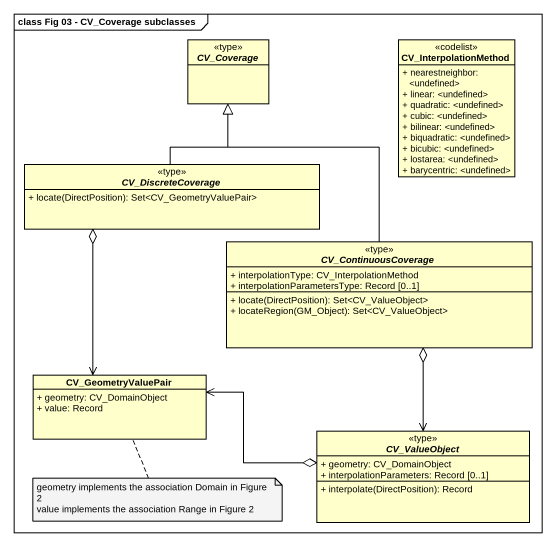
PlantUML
@startuml
mainframe class Fig 03 - CV_Coverage subclasses
hide circle
hide empty members
skinparam classAttributeIconSize 0
abstract class CV_Coverage <<type>>
class CV_InterpolationMethod <<codelist>> {
  + nearestneighbor: <undefined>
  + linear: <undefined>
  + quadratic: <undefined>
  + cubic: <undefined>
  + bilinear: <undefined>
  + biquadratic: <undefined>
  + bicubic: <undefined>
  + lostarea: <undefined>
  + barycentric: <undefined>
}
abstract class CV_DiscreteCoverage <<type>> {
  + locate(DirectPosition): Set<CV_GeometryValuePair>
}
abstract class CV_ContinuousCoverage <<type>> {
  + interpolationType: CV_InterpolationMethod
  + interpolationParametersType: Record [0..1]
  + locate(DirectPosition): Set<CV_ValueObject>
  + locateRegion(GM_Object): Set<CV_ValueObject>
}
class CV_GeometryValuePair {
  + geometry: CV_DomainObject
  + value: Record
}
abstract class CV_ValueObject <<type>> {
  + geometry: CV_DomainObject
  + interpolationParameters: Record [0..1]
  + interpolate(DirectPosition): Record
}
CV_DiscreteCoverage -up-|> CV_Coverage
CV_ContinuousCoverage -up-|> CV_Coverage
CV_GeometryValuePair <-up-o CV_DiscreteCoverage
CV_GeometryValuePair <-right-o CV_ValueObject
CV_ValueObject <-up-o CV_ContinuousCoverage
note bottom of CV_GeometryValuePair
  geometry implements the association Domain in Figure 2
  value implements the association Range in Figure 2
end note
@enduml
